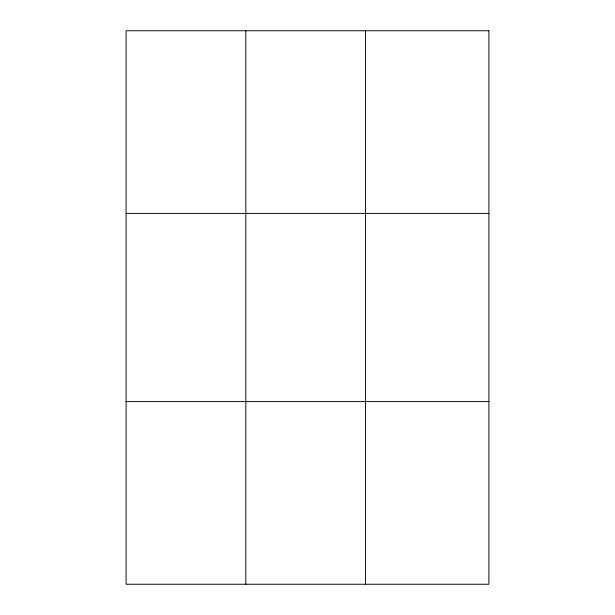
<?xml version="1.0" encoding="UTF-8"?>
<svg xmlns="http://www.w3.org/2000/svg" width="615" height="615" viewBox="0 0 615 615"><rect width="100%" height="100%" fill="white"/><g stroke="black" fill="none" stroke-linecap="round" stroke-linejoin="round"><path stroke-width="0.92" d="M245.823 584.25L245.823 30.75M365.548 584.25L365.548 30.75M126.106 213.405L488.894 213.405M126.106 401.595L488.894 401.595M488.894 30.75L488.894 584.25L126.106 584.25L126.106 30.75L488.894 30.75"/></g></svg>
